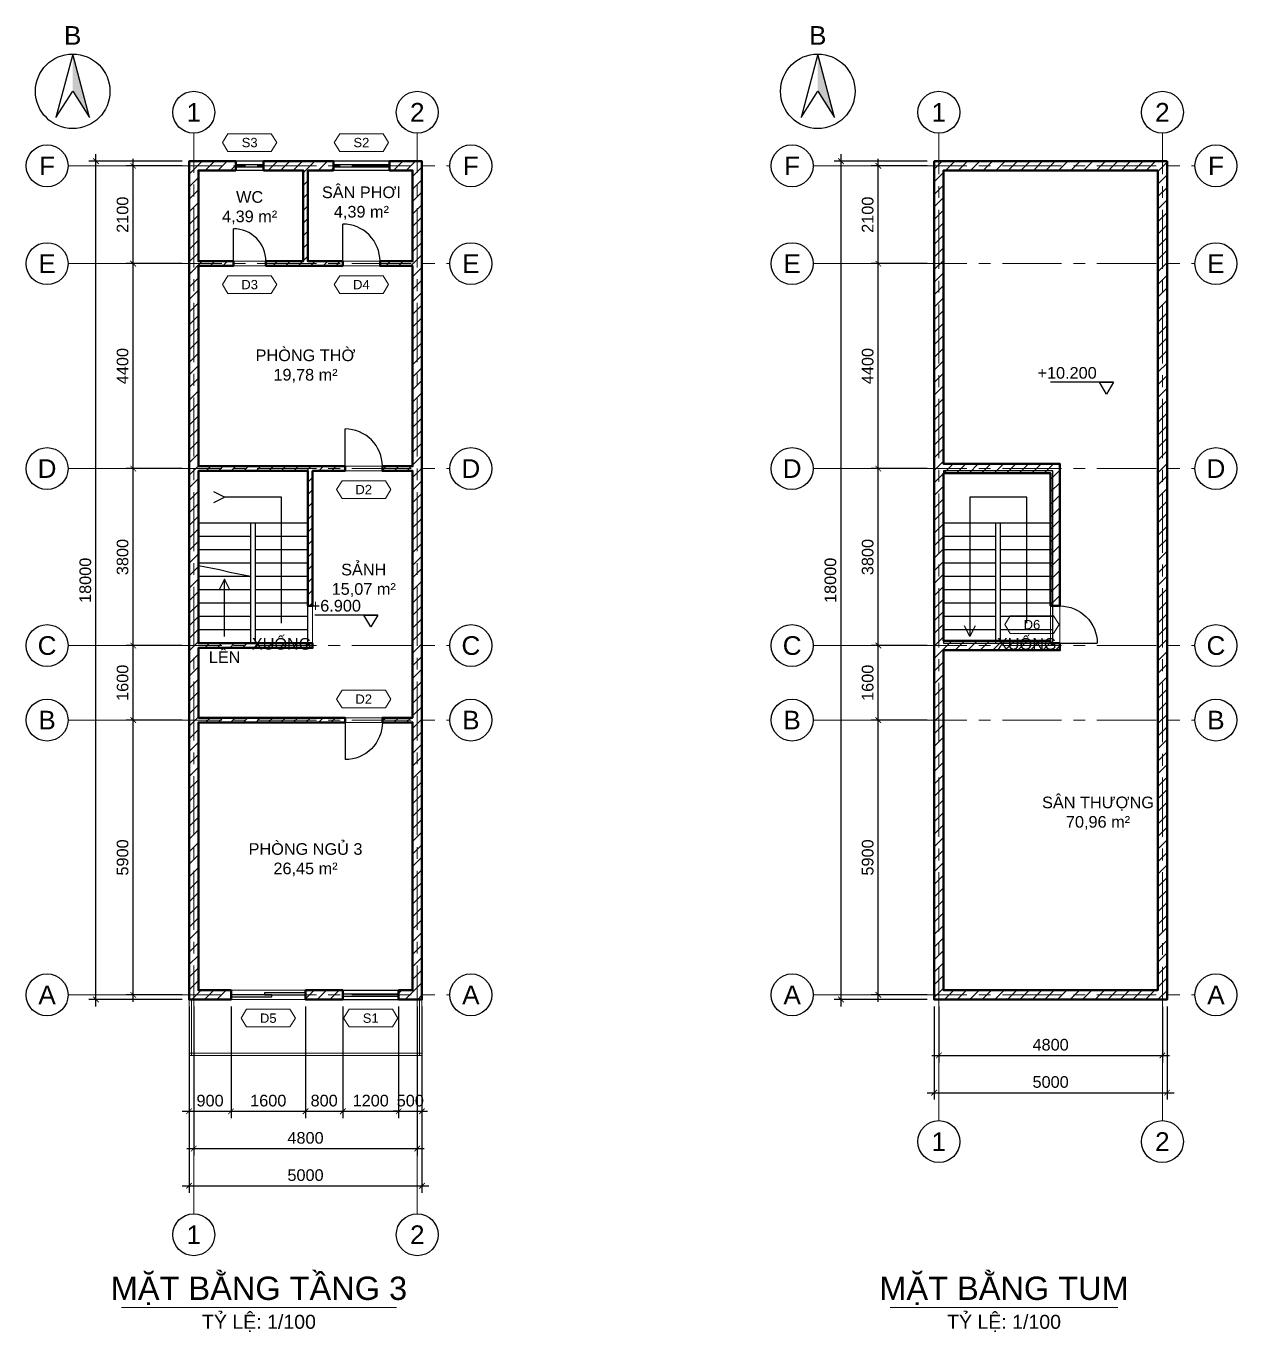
# Model space of a CAD drawing. Header units: millimetres. Extents: x -4035 to 243174, y -17931 to 20900.
# Drawn here: x 28500 to 54500, y -7136 to 20900 of the extents above; entities that cross this region are included whole.
import ezdxf
from ezdxf.enums import TextEntityAlignment as Align

# ---------------------------------------------------------------- set-up
doc = ezdxf.new("R2010")
doc.units = ezdxf.units.MM
doc.header["$LTSCALE"] = 40
doc.linetypes.add('CENTER', pattern=[50.8, 31.75, -6.35, 6.35, -6.35])
doc.linetypes.add('HIDDEN', pattern=[9.525, 6.35, -3.175])
for name, color, linetype, lineweight in [('A-ANNO-DIMS', 1, 'Continuous', 18), ('A-ANNO-ROOM', 7, 'Continuous', 25), ('A-ANNO-SYMB', 7, 'Continuous', 25), ('A-ANNO-TEXT', 7, 'Continuous', 18), ('A-DOOR', 3, 'Continuous', 25), ('A-FLOR-LEVL', 8, 'Continuous', 18), ('A-FLOR-STRS', 6, 'Continuous', 25), ('A-GLAZ', 4, 'Continuous', 25), ('A-OPEN', 8, 'HIDDEN', 18), ('A-WALL', 7, 'Continuous', 50), ('A-WALL-PATT', 8, 'Continuous', 9), ('S-GRID', 1, 'CENTER', 18), ('S-GRID-IDEN', 7, 'Continuous', 25)]:
    doc.layers.add(name, color=color, linetype=linetype, lineweight=lineweight)
doc.layers.add('A-AREA', color=30, linetype='Continuous', lineweight=9, plot=False)
doc.styles.add('MCP-ARIAL', font='arial.ttf')
doc.dimstyles.new('MCP-1-100', dxfattribs={"dimscale": 100, "dimtxt": 2.5, "dimasz": 1.2, "dimexe": 1.5, "dimexo": 1.5, "dimgap": 1, "dimtad": 1, "dimdec": 0, "dimdsep": 46, "dimtxsty": 'MCP-ARIAL', "dimblk": 'ARCHTICK', "dimblk1": 'ARCHTICK', "dimblk2": 'ARCHTICK', "dimcen": 0.09, "dimdle": 1.5, "dimclrd": 256, "dimclre": 256, "dimclrt": 256, "dimadec": 0, "dimazin": 0, "dimtfac": 1, "dimtdec": 4, "dimtix": 1, "dimtmove": 2, "dimatfit": 3, "dimfxl": 1, "dimtolj": 1, "dimtzin": 0, "dimarcsym": 0})

# ---------------------------------------------------------------- blocks, each defined once
blk = doc.blocks.new('MCP_CUA_LUA_1600_200')
for points in [[(0, 60), (880, 60), (880, 100), (0, 100)], [(720, 100), (1600, 100), (1600, 140), (720, 140)]]:
    blk.add_lwpolyline(points, close=True)
at = {"style": 'MCP-ARIAL', "flags": 1}
for tag, p in [('MA', (800, -100)), ('LOAI', (800, -220)), ('RONG', (800, -340))]:
    blk.add_attdef(tag, p, '', height=80, dxfattribs=at)
blk = doc.blocks.new('MCP_THE_LG_3')
blk.add_lwpolyline([(-5.85, 0), (-4.65, 1.9), (4.65, 1.9), (5.85, 0), (4.65, -1.9), (-4.65, -1.9)], close=True)
at = {"style": 'MCP-ARIAL'}
blk.add_attdef('MA', text='', height=2, dxfattribs=at).set_placement((0, 0), align=Align.MIDDLE_CENTER)
blk = doc.blocks.new('MCP_CUA_SO_1200_200')
for p, q in [((0, 200), (1200, 200)), ((0, 125), (1200, 125)), ((0, 75), (1200, 75)), ((0, 0), (1200, 0))]:
    blk.add_line(p, q)
at = {"style": 'MCP-ARIAL', "flags": 1}
for tag, p in [('MA', (600, -100)), ('LOAI', (600, -220)), ('RONG', (600, -340))]:
    blk.add_attdef(tag, p, '', height=80, dxfattribs=at)
blk = doc.blocks.new('MCP_CUA_DI_800')
blk.add_line((0, 0), (0, 800))
blk.add_arc((0, 0), 800, 359.9964, 90.0036)
at = {"style": 'MCP-ARIAL', "flags": 1}
for tag, p in [('MA', (400, -100)), ('LOAI', (400, -220)), ('RONG', (400, -340))]:
    blk.add_attdef(tag, p, '', height=80, dxfattribs=at)
blk = doc.blocks.new('MCP_CUA_DI_700')
blk.add_line((0, 0), (0, 700))
blk.add_arc((0, 0), 700, 359.9929, 90.0071)
at = {"style": 'MCP-ARIAL', "flags": 1}
for tag, p in [('MA', (350, -100)), ('LOAI', (350, -220)), ('RONG', (350, -340))]:
    blk.add_attdef(tag, p, '', height=80, dxfattribs=at)
blk = doc.blocks.new('MCP_CUA_SO_600_200')
for p, q in [((0, 200), (600, 200)), ((0, 125), (600, 125)), ((0, 75), (600, 75)), ((0, 0), (600, 0))]:
    blk.add_line(p, q)
at = {"style": 'MCP-ARIAL', "flags": 1}
for tag, p in [('MA', (300, -100)), ('LOAI', (300, -220)), ('RONG', (300, -340))]:
    blk.add_attdef(tag, p, '', height=80, dxfattribs=at)
blk = doc.blocks.new('_ArchTick')
at = {"color": 0, "linetype": 'ByBlock', "const_width": 0.15}
blk.add_lwpolyline([(-0.5, -0.5), (0.5, 0.5)], dxfattribs=at)
blk = doc.blocks.new('*D41')
at = {"layer": 'A-ANNO-DIMS', "lineweight": -2, "transparency": 16777216}
for p, q in [((32000, -150), (32000, -2550)), ((32900, -150), (32900, -2550)), ((31850, -2400), (33050, -2400))]:
    blk.add_line(p, q, dxfattribs=at)
at = {"layer": 'Defpoints', "color": 0, "transparency": 16777216}
for p in [(32000, 0), (32900, 0), (32900, -2400)]:
    blk.add_point(p, dxfattribs=at)
at = {"layer": 'A-ANNO-DIMS', "lineweight": -2, "transparency": 16777216, "xscale": 120, "yscale": 120, "zscale": 120, "rotation": 180}
blk.add_blockref('_ArchTick', (32000, -2400), dxfattribs=at)
at = {"layer": 'A-ANNO-DIMS', "lineweight": -2, "transparency": 16777216, "xscale": 120, "yscale": 120, "zscale": 120}
blk.add_blockref('_ArchTick', (32900, -2400), dxfattribs=at)
at = {"layer": 'A-ANNO-DIMS', "transparency": 16777216, "insert": (32450, -2172), "char_height": 250, "attachment_point": 5, "style": 'MCP-ARIAL'}
blk.add_mtext('\\A1;900', dxfattribs=at)
blk = doc.blocks.new('*D42')
at = {"layer": 'A-ANNO-DIMS', "lineweight": -2, "transparency": 16777216}
for p, q in [((32900, -150), (32900, -2550)), ((34500, -150), (34500, -2550)), ((32750, -2400), (34650, -2400))]:
    blk.add_line(p, q, dxfattribs=at)
at = {"layer": 'Defpoints', "color": 0, "transparency": 16777216}
for p in [(32900, 0), (34500, 0), (34500, -2400)]:
    blk.add_point(p, dxfattribs=at)
at = {"layer": 'A-ANNO-DIMS', "lineweight": -2, "transparency": 16777216, "xscale": 120, "yscale": 120, "zscale": 120, "rotation": 180}
blk.add_blockref('_ArchTick', (32900, -2400), dxfattribs=at)
at = {"layer": 'A-ANNO-DIMS', "lineweight": -2, "transparency": 16777216, "xscale": 120, "yscale": 120, "zscale": 120}
blk.add_blockref('_ArchTick', (34500, -2400), dxfattribs=at)
at = {"layer": 'A-ANNO-DIMS', "transparency": 16777216, "insert": (33700, -2172), "char_height": 250, "attachment_point": 5, "style": 'MCP-ARIAL'}
blk.add_mtext('\\A1;1600', dxfattribs=at)
blk = doc.blocks.new('*D43')
at = {"layer": 'A-ANNO-DIMS', "lineweight": -2, "transparency": 16777216}
for p, q in [((34500, -150), (34500, -2550)), ((35300, -150), (35300, -2550)), ((34350, -2400), (35450, -2400))]:
    blk.add_line(p, q, dxfattribs=at)
at = {"layer": 'Defpoints', "color": 0, "transparency": 16777216}
for p in [(34500, 0), (35300, 0), (35300, -2400)]:
    blk.add_point(p, dxfattribs=at)
at = {"layer": 'A-ANNO-DIMS', "lineweight": -2, "transparency": 16777216, "xscale": 120, "yscale": 120, "zscale": 120, "rotation": 180}
blk.add_blockref('_ArchTick', (34500, -2400), dxfattribs=at)
at = {"layer": 'A-ANNO-DIMS', "lineweight": -2, "transparency": 16777216, "xscale": 120, "yscale": 120, "zscale": 120}
blk.add_blockref('_ArchTick', (35300, -2400), dxfattribs=at)
at = {"layer": 'A-ANNO-DIMS', "transparency": 16777216, "insert": (34900, -2172), "char_height": 250, "attachment_point": 5, "style": 'MCP-ARIAL'}
blk.add_mtext('\\A1;800', dxfattribs=at)
blk = doc.blocks.new('*D44')
at = {"layer": 'A-ANNO-DIMS', "lineweight": -2, "transparency": 16777216}
for p, q in [((35300, -150), (35300, -2550)), ((36500, -150), (36500, -2550)), ((35150, -2400), (36650, -2400))]:
    blk.add_line(p, q, dxfattribs=at)
at = {"layer": 'Defpoints', "color": 0, "transparency": 16777216}
for p in [(35300, 0), (36500, 0), (36500, -2400)]:
    blk.add_point(p, dxfattribs=at)
at = {"layer": 'A-ANNO-DIMS', "lineweight": -2, "transparency": 16777216, "xscale": 120, "yscale": 120, "zscale": 120, "rotation": 180}
blk.add_blockref('_ArchTick', (35300, -2400), dxfattribs=at)
at = {"layer": 'A-ANNO-DIMS', "lineweight": -2, "transparency": 16777216, "xscale": 120, "yscale": 120, "zscale": 120}
blk.add_blockref('_ArchTick', (36500, -2400), dxfattribs=at)
at = {"layer": 'A-ANNO-DIMS', "transparency": 16777216, "insert": (35900, -2172), "char_height": 250, "attachment_point": 5, "style": 'MCP-ARIAL'}
blk.add_mtext('\\A1;1200', dxfattribs=at)
blk = doc.blocks.new('*D45')
at = {"layer": 'A-ANNO-DIMS', "lineweight": -2, "transparency": 16777216}
for p, q in [((36500, -150), (36500, -2550)), ((37000, -150), (37000, -2550)), ((36500, -2400), (36380, -2400)), ((36500, -2400), (37000, -2400)), ((37000, -2400), (37120, -2400))]:
    blk.add_line(p, q, dxfattribs=at)
at = {"layer": 'Defpoints', "color": 0, "transparency": 16777216}
for p in [(36500, 0), (37000, 0), (37000, -2400)]:
    blk.add_point(p, dxfattribs=at)
at = {"layer": 'A-ANNO-DIMS', "lineweight": -2, "transparency": 16777216, "xscale": 120, "yscale": 120, "zscale": 120}
blk.add_blockref('_ArchTick', (36500, -2400), dxfattribs=at)
at = {"layer": 'A-ANNO-DIMS', "lineweight": -2, "transparency": 16777216, "xscale": 120, "yscale": 120, "zscale": 120, "rotation": 180}
blk.add_blockref('_ArchTick', (37000, -2400), dxfattribs=at)
at = {"layer": 'A-ANNO-DIMS', "transparency": 16777216, "insert": (36750, -2172), "char_height": 250, "attachment_point": 5, "style": 'MCP-ARIAL'}
blk.add_mtext('\\A1;500', dxfattribs=at)
blk = doc.blocks.new('*D46')
at = {"layer": 'A-ANNO-DIMS', "lineweight": -2, "transparency": 16777216}
for p, q in [((32100, -150), (32100, -3350)), ((36900, -150), (36900, -3350)), ((31950, -3200), (37050, -3200))]:
    blk.add_line(p, q, dxfattribs=at)
at = {"layer": 'Defpoints', "color": 0, "transparency": 16777216}
for p in [(32100, 0), (36900, 0), (36900, -3200)]:
    blk.add_point(p, dxfattribs=at)
at = {"layer": 'A-ANNO-DIMS', "lineweight": -2, "transparency": 16777216, "xscale": 120, "yscale": 120, "zscale": 120, "rotation": 180}
blk.add_blockref('_ArchTick', (32100, -3200), dxfattribs=at)
at = {"layer": 'A-ANNO-DIMS', "lineweight": -2, "transparency": 16777216, "xscale": 120, "yscale": 120, "zscale": 120}
blk.add_blockref('_ArchTick', (36900, -3200), dxfattribs=at)
at = {"layer": 'A-ANNO-DIMS', "transparency": 16777216, "insert": (34500, -2972), "char_height": 250, "attachment_point": 5, "style": 'MCP-ARIAL'}
blk.add_mtext('\\A1;4800', dxfattribs=at)
blk = doc.blocks.new('*D47')
at = {"layer": 'A-ANNO-DIMS', "lineweight": -2, "transparency": 16777216}
for p, q in [((32000, -150), (32000, -4150)), ((37000, -150), (37000, -4150)), ((31850, -4000), (37150, -4000))]:
    blk.add_line(p, q, dxfattribs=at)
at = {"layer": 'Defpoints', "color": 0, "transparency": 16777216}
for p in [(32000, 0), (37000, 0), (37000, -4000)]:
    blk.add_point(p, dxfattribs=at)
at = {"layer": 'A-ANNO-DIMS', "lineweight": -2, "transparency": 16777216, "xscale": 120, "yscale": 120, "zscale": 120, "rotation": 180}
blk.add_blockref('_ArchTick', (32000, -4000), dxfattribs=at)
at = {"layer": 'A-ANNO-DIMS', "lineweight": -2, "transparency": 16777216, "xscale": 120, "yscale": 120, "zscale": 120}
blk.add_blockref('_ArchTick', (37000, -4000), dxfattribs=at)
at = {"layer": 'A-ANNO-DIMS', "transparency": 16777216, "insert": (34500, -3772), "char_height": 250, "attachment_point": 5, "style": 'MCP-ARIAL'}
blk.add_mtext('\\A1;5000', dxfattribs=at)
blk = doc.blocks.new('*D48')
at = {"layer": 'A-ANNO-DIMS', "lineweight": -2, "transparency": 16777216}
for p, q in [((31850, 6000), (30650, 6000)), ((30800, -50), (30800, 6150)), ((31850, 100), (30650, 100))]:
    blk.add_line(p, q, dxfattribs=at)
at = {"layer": 'Defpoints', "color": 0, "transparency": 16777216}
for p in [(30800, 6000), (32000, 6000), (32000, 100)]:
    blk.add_point(p, dxfattribs=at)
at = {"layer": 'A-ANNO-DIMS', "lineweight": -2, "transparency": 16777216, "xscale": 120, "yscale": 120, "zscale": 120}
for p, rotation in [((30800, 6000), 90), ((30800, 100), 270)]:
    blk.add_blockref('_ArchTick', p, dxfattribs=dict(at, rotation=rotation))
at = {"layer": 'A-ANNO-DIMS', "transparency": 16777216, "insert": (30572, 3050), "char_height": 250, "attachment_point": 5, "rotation": 90, "style": 'MCP-ARIAL'}
blk.add_mtext('\\A1;5900', dxfattribs=at)
blk = doc.blocks.new('*D49')
at = {"layer": 'A-ANNO-DIMS', "lineweight": -2, "transparency": 16777216}
for p, q in [((31850, 7600), (30650, 7600)), ((30800, 5850), (30800, 7750)), ((31850, 6000), (30650, 6000))]:
    blk.add_line(p, q, dxfattribs=at)
at = {"layer": 'Defpoints', "color": 0, "transparency": 16777216}
for p in [(30800, 7600), (32000, 7600), (32000, 6000)]:
    blk.add_point(p, dxfattribs=at)
at = {"layer": 'A-ANNO-DIMS', "lineweight": -2, "transparency": 16777216, "xscale": 120, "yscale": 120, "zscale": 120}
for p, rotation in [((30800, 7600), 90), ((30800, 6000), 270)]:
    blk.add_blockref('_ArchTick', p, dxfattribs=dict(at, rotation=rotation))
at = {"layer": 'A-ANNO-DIMS', "transparency": 16777216, "insert": (30572, 6800), "char_height": 250, "attachment_point": 5, "rotation": 90, "style": 'MCP-ARIAL'}
blk.add_mtext('\\A1;1600', dxfattribs=at)
blk = doc.blocks.new('*D50')
at = {"layer": 'A-ANNO-DIMS', "lineweight": -2, "transparency": 16777216}
for p, q in [((30800, 7450), (30800, 11550)), ((31850, 11400), (30650, 11400)), ((31850, 7600), (30650, 7600))]:
    blk.add_line(p, q, dxfattribs=at)
at = {"layer": 'Defpoints', "color": 0, "transparency": 16777216}
for p in [(30800, 11400), (32000, 11400), (32000, 7600)]:
    blk.add_point(p, dxfattribs=at)
at = {"layer": 'A-ANNO-DIMS', "lineweight": -2, "transparency": 16777216, "xscale": 120, "yscale": 120, "zscale": 120}
for p, rotation in [((30800, 11400), 90), ((30800, 7600), 270)]:
    blk.add_blockref('_ArchTick', p, dxfattribs=dict(at, rotation=rotation))
at = {"layer": 'A-ANNO-DIMS', "transparency": 16777216, "insert": (30572, 9500), "char_height": 250, "attachment_point": 5, "rotation": 90, "style": 'MCP-ARIAL'}
blk.add_mtext('\\A1;3800', dxfattribs=at)
blk = doc.blocks.new('*D51')
at = {"layer": 'A-ANNO-DIMS', "lineweight": -2, "transparency": 16777216}
for p, q in [((31850, 15800), (30650, 15800)), ((30800, 11250), (30800, 15950)), ((31850, 11400), (30650, 11400))]:
    blk.add_line(p, q, dxfattribs=at)
at = {"layer": 'Defpoints', "color": 0, "transparency": 16777216}
for p in [(30800, 15800), (32000, 15800), (32000, 11400)]:
    blk.add_point(p, dxfattribs=at)
at = {"layer": 'A-ANNO-DIMS', "lineweight": -2, "transparency": 16777216, "xscale": 120, "yscale": 120, "zscale": 120}
for p, rotation in [((30800, 15800), 90), ((30800, 11400), 270)]:
    blk.add_blockref('_ArchTick', p, dxfattribs=dict(at, rotation=rotation))
at = {"layer": 'A-ANNO-DIMS', "transparency": 16777216, "insert": (30572, 13600), "char_height": 250, "attachment_point": 5, "rotation": 90, "style": 'MCP-ARIAL'}
blk.add_mtext('\\A1;4400', dxfattribs=at)
blk = doc.blocks.new('*D52')
at = {"layer": 'A-ANNO-DIMS', "lineweight": -2, "transparency": 16777216}
for p, q in [((30800, 15650), (30800, 18050)), ((31850, 17900), (30650, 17900)), ((31850, 15800), (30650, 15800))]:
    blk.add_line(p, q, dxfattribs=at)
at = {"layer": 'Defpoints', "color": 0, "transparency": 16777216}
for p in [(30800, 17900), (32000, 17900), (32000, 15800)]:
    blk.add_point(p, dxfattribs=at)
at = {"layer": 'A-ANNO-DIMS', "lineweight": -2, "transparency": 16777216, "xscale": 120, "yscale": 120, "zscale": 120}
for p, rotation in [((30800, 17900), 90), ((30800, 15800), 270)]:
    blk.add_blockref('_ArchTick', p, dxfattribs=dict(at, rotation=rotation))
at = {"layer": 'A-ANNO-DIMS', "transparency": 16777216, "insert": (30572, 16850), "char_height": 250, "attachment_point": 5, "rotation": 90, "style": 'MCP-ARIAL'}
blk.add_mtext('\\A1;2100', dxfattribs=at)
blk = doc.blocks.new('*D53')
at = {"layer": 'A-ANNO-DIMS', "lineweight": -2, "transparency": 16777216}
for p, q in [((31850, 18000), (29850, 18000)), ((30000, -150), (30000, 18150)), ((31850, 0), (29850, 0))]:
    blk.add_line(p, q, dxfattribs=at)
at = {"layer": 'Defpoints', "color": 0, "transparency": 16777216}
for p in [(30000, 18000), (32000, 18000), (32000, 0)]:
    blk.add_point(p, dxfattribs=at)
at = {"layer": 'A-ANNO-DIMS', "lineweight": -2, "transparency": 16777216, "xscale": 120, "yscale": 120, "zscale": 120}
for p, rotation in [((30000, 18000), 90), ((30000, 0), 270)]:
    blk.add_blockref('_ArchTick', p, dxfattribs=dict(at, rotation=rotation))
at = {"layer": 'A-ANNO-DIMS', "transparency": 16777216, "insert": (29772, 9000), "char_height": 250, "attachment_point": 5, "rotation": 90, "style": 'MCP-ARIAL'}
blk.add_mtext('\\A1;18000', dxfattribs=at)
blk = doc.blocks.new('MCP_TRUC')
blk.add_circle((0, 0), 4.5)
at = {"style": 'MCP-ARIAL'}
blk.add_attdef('SO', text='', height=4, dxfattribs=at).set_placement((0, 0), align=Align.MIDDLE_CENTER)
blk = doc.blocks.new('MCP_COTE_TRAI')
blk.add_line((1.5, 2.55), (-12, 2.55))
blk.add_lwpolyline([(0, 0), (-1.5, 2.55), (1.5, 2.55)], close=True)
at = {"style": 'MCP-ARIAL'}
blk.add_attdef('COTE', text='', height=2.5, dxfattribs=at).set_placement((-2.1, 3.3), align=Align.RIGHT)
blk = doc.blocks.new('MCP_HUONG_BAC')
blk.add_hatch(color=256).paths.add_polyline_path([(0, 8), (0, 0), (3.6, -5.6)], flags=16)
blk.add_lwpolyline([(0, 8), (-3.6, -5.6), (0, 0), (3.6, -5.6)], close=True)
blk.add_circle((0, 0), 8)
at = {"style": 'MCP-ARIAL'}
blk.add_attdef('KY_HIEU', text='', height=4, dxfattribs=at).set_placement((0, 12), align=Align.MIDDLE_CENTER)
blk = doc.blocks.new('*D54')
at = {"layer": 'A-ANNO-DIMS', "lineweight": -2, "transparency": 16777216}
for p, q in [((48100, -150), (48100, -1350)), ((52900, -150), (52900, -1350)), ((47950, -1200), (53050, -1200))]:
    blk.add_line(p, q, dxfattribs=at)
at = {"layer": 'Defpoints', "color": 0, "transparency": 16777216}
for p in [(48100, 0), (52900, 0), (52900, -1200)]:
    blk.add_point(p, dxfattribs=at)
at = {"layer": 'A-ANNO-DIMS', "lineweight": -2, "transparency": 16777216, "xscale": 120, "yscale": 120, "zscale": 120, "rotation": 180}
blk.add_blockref('_ArchTick', (48100, -1200), dxfattribs=at)
at = {"layer": 'A-ANNO-DIMS', "lineweight": -2, "transparency": 16777216, "xscale": 120, "yscale": 120, "zscale": 120}
blk.add_blockref('_ArchTick', (52900, -1200), dxfattribs=at)
at = {"layer": 'A-ANNO-DIMS', "transparency": 16777216, "insert": (50500, -972), "char_height": 250, "attachment_point": 5, "style": 'MCP-ARIAL'}
blk.add_mtext('\\A1;4800', dxfattribs=at)
blk = doc.blocks.new('*D55')
at = {"layer": 'A-ANNO-DIMS', "lineweight": -2, "transparency": 16777216}
for p, q in [((48000, -150), (48000, -2150)), ((53000, -150), (53000, -2150)), ((47850, -2000), (53150, -2000))]:
    blk.add_line(p, q, dxfattribs=at)
at = {"layer": 'Defpoints', "color": 0, "transparency": 16777216}
for p in [(48000, 0), (53000, 0), (53000, -2000)]:
    blk.add_point(p, dxfattribs=at)
at = {"layer": 'A-ANNO-DIMS', "lineweight": -2, "transparency": 16777216, "xscale": 120, "yscale": 120, "zscale": 120, "rotation": 180}
blk.add_blockref('_ArchTick', (48000, -2000), dxfattribs=at)
at = {"layer": 'A-ANNO-DIMS', "lineweight": -2, "transparency": 16777216, "xscale": 120, "yscale": 120, "zscale": 120}
blk.add_blockref('_ArchTick', (53000, -2000), dxfattribs=at)
at = {"layer": 'A-ANNO-DIMS', "transparency": 16777216, "insert": (50500, -1772), "char_height": 250, "attachment_point": 5, "style": 'MCP-ARIAL'}
blk.add_mtext('\\A1;5000', dxfattribs=at)
blk = doc.blocks.new('*D56')
at = {"layer": 'A-ANNO-DIMS', "lineweight": -2, "transparency": 16777216}
for p, q in [((47850, 6000), (46650, 6000)), ((46800, -50), (46800, 6150)), ((47850, 100), (46650, 100))]:
    blk.add_line(p, q, dxfattribs=at)
at = {"layer": 'Defpoints', "color": 0, "transparency": 16777216}
for p in [(46800, 6000), (48000, 6000), (48000, 100)]:
    blk.add_point(p, dxfattribs=at)
at = {"layer": 'A-ANNO-DIMS', "lineweight": -2, "transparency": 16777216, "xscale": 120, "yscale": 120, "zscale": 120}
for p, rotation in [((46800, 6000), 90), ((46800, 100), 270)]:
    blk.add_blockref('_ArchTick', p, dxfattribs=dict(at, rotation=rotation))
at = {"layer": 'A-ANNO-DIMS', "transparency": 16777216, "insert": (46572, 3050), "char_height": 250, "attachment_point": 5, "rotation": 90, "style": 'MCP-ARIAL'}
blk.add_mtext('\\A1;5900', dxfattribs=at)
blk = doc.blocks.new('*D57')
at = {"layer": 'A-ANNO-DIMS', "lineweight": -2, "transparency": 16777216}
for p, q in [((47850, 7600), (46650, 7600)), ((46800, 5850), (46800, 7750)), ((47850, 6000), (46650, 6000))]:
    blk.add_line(p, q, dxfattribs=at)
at = {"layer": 'Defpoints', "color": 0, "transparency": 16777216}
for p in [(46800, 7600), (48000, 7600), (48000, 6000)]:
    blk.add_point(p, dxfattribs=at)
at = {"layer": 'A-ANNO-DIMS', "lineweight": -2, "transparency": 16777216, "xscale": 120, "yscale": 120, "zscale": 120}
for p, rotation in [((46800, 7600), 90), ((46800, 6000), 270)]:
    blk.add_blockref('_ArchTick', p, dxfattribs=dict(at, rotation=rotation))
at = {"layer": 'A-ANNO-DIMS', "transparency": 16777216, "insert": (46572, 6800), "char_height": 250, "attachment_point": 5, "rotation": 90, "style": 'MCP-ARIAL'}
blk.add_mtext('\\A1;1600', dxfattribs=at)
blk = doc.blocks.new('*D58')
at = {"layer": 'A-ANNO-DIMS', "lineweight": -2, "transparency": 16777216}
for p, q in [((46800, 7450), (46800, 11550)), ((47850, 11400), (46650, 11400)), ((47850, 7600), (46650, 7600))]:
    blk.add_line(p, q, dxfattribs=at)
at = {"layer": 'Defpoints', "color": 0, "transparency": 16777216}
for p in [(46800, 11400), (48000, 11400), (48000, 7600)]:
    blk.add_point(p, dxfattribs=at)
at = {"layer": 'A-ANNO-DIMS', "lineweight": -2, "transparency": 16777216, "xscale": 120, "yscale": 120, "zscale": 120}
for p, rotation in [((46800, 11400), 90), ((46800, 7600), 270)]:
    blk.add_blockref('_ArchTick', p, dxfattribs=dict(at, rotation=rotation))
at = {"layer": 'A-ANNO-DIMS', "transparency": 16777216, "insert": (46572, 9500), "char_height": 250, "attachment_point": 5, "rotation": 90, "style": 'MCP-ARIAL'}
blk.add_mtext('\\A1;3800', dxfattribs=at)
blk = doc.blocks.new('*D59')
at = {"layer": 'A-ANNO-DIMS', "lineweight": -2, "transparency": 16777216}
for p, q in [((47850, 15800), (46650, 15800)), ((46800, 11250), (46800, 15950)), ((47850, 11400), (46650, 11400))]:
    blk.add_line(p, q, dxfattribs=at)
at = {"layer": 'Defpoints', "color": 0, "transparency": 16777216}
for p in [(46800, 15800), (48000, 15800), (48000, 11400)]:
    blk.add_point(p, dxfattribs=at)
at = {"layer": 'A-ANNO-DIMS', "lineweight": -2, "transparency": 16777216, "xscale": 120, "yscale": 120, "zscale": 120}
for p, rotation in [((46800, 15800), 90), ((46800, 11400), 270)]:
    blk.add_blockref('_ArchTick', p, dxfattribs=dict(at, rotation=rotation))
at = {"layer": 'A-ANNO-DIMS', "transparency": 16777216, "insert": (46572, 13600), "char_height": 250, "attachment_point": 5, "rotation": 90, "style": 'MCP-ARIAL'}
blk.add_mtext('\\A1;4400', dxfattribs=at)
blk = doc.blocks.new('*D60')
at = {"layer": 'A-ANNO-DIMS', "lineweight": -2, "transparency": 16777216}
for p, q in [((46800, 15650), (46800, 18050)), ((47850, 17900), (46650, 17900)), ((47850, 15800), (46650, 15800))]:
    blk.add_line(p, q, dxfattribs=at)
at = {"layer": 'Defpoints', "color": 0, "transparency": 16777216}
for p in [(46800, 17900), (48000, 17900), (48000, 15800)]:
    blk.add_point(p, dxfattribs=at)
at = {"layer": 'A-ANNO-DIMS', "lineweight": -2, "transparency": 16777216, "xscale": 120, "yscale": 120, "zscale": 120}
for p, rotation in [((46800, 17900), 90), ((46800, 15800), 270)]:
    blk.add_blockref('_ArchTick', p, dxfattribs=dict(at, rotation=rotation))
at = {"layer": 'A-ANNO-DIMS', "transparency": 16777216, "insert": (46572, 16850), "char_height": 250, "attachment_point": 5, "rotation": 90, "style": 'MCP-ARIAL'}
blk.add_mtext('\\A1;2100', dxfattribs=at)
blk = doc.blocks.new('*D61')
at = {"layer": 'A-ANNO-DIMS', "lineweight": -2, "transparency": 16777216}
for p, q in [((47850, 18000), (45850, 18000)), ((46000, -150), (46000, 18150)), ((47850, 0), (45850, 0))]:
    blk.add_line(p, q, dxfattribs=at)
at = {"layer": 'Defpoints', "color": 0, "transparency": 16777216}
for p in [(46000, 18000), (48000, 18000), (48000, 0)]:
    blk.add_point(p, dxfattribs=at)
at = {"layer": 'A-ANNO-DIMS', "lineweight": -2, "transparency": 16777216, "xscale": 120, "yscale": 120, "zscale": 120}
for p, rotation in [((46000, 18000), 90), ((46000, 0), 270)]:
    blk.add_blockref('_ArchTick', p, dxfattribs=dict(at, rotation=rotation))
at = {"layer": 'A-ANNO-DIMS', "transparency": 16777216, "insert": (45772, 9000), "char_height": 250, "attachment_point": 5, "rotation": 90, "style": 'MCP-ARIAL'}
blk.add_mtext('\\A1;18000', dxfattribs=at)

msp = doc.modelspace()

# ---------------------------------------------------------------- hatches: boundary and pattern name
at = {"layer": 'A-WALL-PATT'}
h = msp.add_hatch(dxfattribs=at)
h.set_pattern_fill('ANSI31', color=256, scale=60, style=0)
h.paths.add_polyline_path([(35300, 0), (35300, 200), (34500, 200), (34500, 0)], flags=16)
h.paths.add_polyline_path([(33000, 17800), (33000, 18000), (32000, 18000), (32000, 0), (32900, 0), (32900, 200), (32200, 200), (32200, 5950), (35350, 5950), (35350, 6050), (32200, 6050), (32200, 7550), (34650, 7550), (34650, 7650), (32200, 7650), (32200, 11350), (34550, 11350), (34550, 8450), (34650, 8450), (34650, 11350), (35350, 11350), (35350, 11450), (32200, 11450), (32200, 15750), (32950, 15750), (32950, 15850), (32200, 15850), (32200, 17800)], flags=16)
h.paths.add_polyline_path([(35100, 17800), (35100, 18000), (33600, 18000), (33600, 17800), (34450, 17800), (34450, 15850), (33650, 15850), (33650, 15750), (35300, 15750), (35300, 15850), (34550, 15850), (34550, 17800)], flags=16)
h.paths.add_polyline_path([(36300, 18000), (36300, 17800), (36800, 17800), (36800, 15850), (36100, 15850), (36100, 15750), (36800, 15750), (36800, 11450), (36150, 11450), (36150, 11350), (36800, 11350), (36800, 6050), (36150, 6050), (36150, 5950), (36800, 5950), (36800, 200), (36500, 200), (36500, 0), (37000, 0), (37000, 18000)], flags=16)
h = msp.add_hatch(dxfattribs=at)
h.set_pattern_fill('ANSI31', color=256, scale=60, style=0)
h.paths.add_polyline_path([(53000, 18000), (48000, 18000), (48000, 0), (53000, 0)], flags=16)
h.paths.add_polyline_path([(50500, 8450), (50700, 8450), (50700, 11500), (48200, 11500), (48200, 17800), (52800, 17800), (52800, 200), (48200, 200), (48200, 7500), (50700, 7500), (50700, 7650), (50499, 7650), (50499, 7700), (48200, 7700), (48200, 11300), (50500, 11300)], flags=16)

# ---------------------------------------------------------------- linework, layer by layer
at = {"layer": 'A-ANNO-TEXT'}
for p, q in [((30547.5, -6610), (36452.5, -6610)), ((47055, -6610), (51945, -6610))]:
    msp.add_line(p, q, dxfattribs=at)
at = {"layer": 'A-AREA'}
for points in [[(32200, 17800), (34450, 17800), (34450, 15850), (32200, 15850)], [(36800, 17800), (36800, 15850), (34550, 15850), (34550, 17800)], [(48200, 17800), (52800, 17800), (52800, 200), (48200, 200), (48200, 7500), (50700, 7500), (50700, 11500), (48200, 11500)], [(36800, 11450), (32200, 11450), (32200, 15750), (36800, 15750)], [(34650, 11350), (36800, 11350), (36800, 6050), (32200, 6050), (32200, 7550), (34650, 7550)], [(34550, 11350), (34550, 7650), (32200, 7650), (32200, 11350)], [(48200, 11300), (50500, 11300), (50500, 7700), (48200, 7700)], [(36800, 200), (32200, 200), (32200, 5950), (36800, 5950)]]:
    msp.add_lwpolyline(points, close=True, dxfattribs=at)
at = {"layer": 'A-FLOR-LEVL'}
for p, q in [((32050, 0), (32050, -1200)), ((36950, -1200), (36950, 0)), ((32000, -1150), (37000, -1150))]:
    msp.add_line(p, q, dxfattribs=at)
msp.add_lwpolyline([(32000, -1200), (37000, -1200), (37000, 0), (32000, 0)], close=True, dxfattribs=at)
at = {"layer": 'A-FLOR-STRS'}
for p, q in [((34550, 10225), (32200, 10225)), ((33325, 7650), (33325, 10225)), ((33425, 7650), (33425, 10225)), ((50550, 10225), (48200, 10225)), ((49325, 7650), (49325, 10225)), ((49425, 7650), (49425, 10225)), ((33325, 9938.888889), (32200, 9938.888889)), ((34550, 9938.888889), (33425, 9938.888889)), ((49325, 9938.888889), (48200, 9938.888889)), ((50550, 9938.888889), (49425, 9938.888889)), ((33325, 9652.777778), (32200, 9652.777778)), ((34550, 9652.777778), (33425, 9652.777778)), ((49325, 9652.777778), (48200, 9652.777778)), ((50550, 9652.777778), (49425, 9652.777778)), ((33325, 9366.666667), (32200, 9366.666667)), ((34550, 9366.666667), (33425, 9366.666667)), ((49325, 9366.666667), (48200, 9366.666667)), ((50550, 9366.666667), (49425, 9366.666667)), ((33325, 9080.555556), (32200, 9080.555556)), ((34550, 9080.555556), (33425, 9080.555556)), ((49325, 9080.555556), (48200, 9080.555556)), ((50550, 9080.555556), (49425, 9080.555556)), ((33325, 8794.444444), (32200, 8794.444444)), ((34550, 8794.444444), (33425, 8794.444444)), ((49325, 8794.444444), (48200, 8794.444444)), ((50550, 8794.444444), (49425, 8794.444444)), ((33325, 8508.333333), (32200, 8508.333333)), ((34550, 8508.333333), (33425, 8508.333333)), ((49325, 8508.333333), (48200, 8508.333333)), ((50550, 8508.333333), (49425, 8508.333333)), ((33325, 8222.222222), (32200, 8222.222222)), ((34550, 8222.222222), (33425, 8222.222222)), ((49325, 8222.222222), (48200, 8222.222222)), ((50550, 8222.222222), (49425, 8222.222222)), ((33325, 7936.111111), (32200, 7936.111111)), ((34550, 7936.111111), (33425, 7936.111111)), ((49325, 7936.111111), (48200, 7936.111111)), ((50550, 7936.111111), (49425, 7936.111111)), ((34550, 7650), (33425, 7650)), ((50550, 7650), (49425, 7650))]:
    msp.add_line(p, q, dxfattribs=at)
for points in [[(34550, 7650), (34550, 11350), (32200, 11350), (32200, 7650)], [(50550, 7650), (50550, 11350), (48200, 11350), (48200, 7650)]]:
    msp.add_lwpolyline(points, close=True, dxfattribs=at)
for points in [[(32533.611111, 10673.055556), (32762.5, 10787.5), (32533.611111, 10901.944444)], [(33987.5, 8079.166667), (33987.5, 10787.5), (32762.5, 10787.5)], [(49987.5, 8079.166667), (49987.5, 10787.5), (48762.5, 10787.5), (48762.5, 7793.055556)], [(33325, 9080.555556), (32875, 9166.388889), (32650, 9223.611111), (32200, 9309.444444)], [(32876.944444, 8794.444444), (32762.5, 9023.333333), (32648.055556, 8794.444444)], [(32762.5, 7793.055556), (32762.5, 9023.333333)], [(48876.944444, 8021.944444), (48762.5, 7793.055556), (48648.055556, 8021.944444)]]:
    msp.add_lwpolyline(points, dxfattribs=at)
at = {"layer": 'A-OPEN'}
for p, q in [((34550, 7650), (34550, 8450)), ((34650, 7650), (34650, 8450))]:
    msp.add_line(p, q, dxfattribs=at)
at = {"layer": 'A-WALL'}
for points in [[(33000, 17800), (33000, 18000), (32000, 18000), (32000, 0), (32900, 0), (32900, 200), (32200, 200), (32200, 5950), (35350, 5950), (35350, 6050), (32200, 6050), (32200, 7550), (34650, 7550), (34650, 7650), (32200, 7650), (32200, 11350), (34550, 11350), (34550, 8450), (34650, 8450), (34650, 11350), (35350, 11350), (35350, 11450), (32200, 11450), (32200, 15750), (32950, 15750), (32950, 15850), (32200, 15850), (32200, 17800)], [(35100, 17800), (35100, 18000), (33600, 18000), (33600, 17800), (34450, 17800), (34450, 15850), (33650, 15850), (33650, 15750), (35300, 15750), (35300, 15850), (34550, 15850), (34550, 17800)], [(36300, 18000), (36300, 17800), (36800, 17800), (36800, 15850), (36100, 15850), (36100, 15750), (36800, 15750), (36800, 11450), (36150, 11450), (36150, 11350), (36800, 11350), (36800, 6050), (36150, 6050), (36150, 5950), (36800, 5950), (36800, 200), (36500, 200), (36500, 0), (37000, 0), (37000, 18000)], [(53000, 18000), (48000, 18000), (48000, 0), (53000, 0)], [(50500, 8450), (50700, 8450), (50700, 11500), (48200, 11500), (48200, 17800), (52800, 17800), (52800, 200), (48200, 200), (48200, 7500), (50700, 7500), (50700, 7650), (50499, 7650), (50499, 7700), (48200, 7700), (48200, 11300), (50500, 11300)], [(35300, 0), (35300, 200), (34500, 200), (34500, 0)]]:
    msp.add_lwpolyline(points, close=True, dxfattribs=at)
at = {"layer": 'S-GRID'}
for p, q in [((32100, -4600), (32100, 18600)), ((36900, -4600), (36900, 18600)), ((48100, -2600), (48100, 18600)), ((52900, -2600), (52900, 18600)), ((29400, 17900), (37600, 17900)), ((45400, 17900), (53600, 17900)), ((29400, 15800), (37600, 15800)), ((45400, 15800), (53600, 15800)), ((29400, 11400), (37600, 11400)), ((45400, 11400), (53600, 11400)), ((29400, 7600), (37600, 7600)), ((45400, 7600), (53600, 7600)), ((29400, 6000), (37600, 6000)), ((45400, 6000), (53600, 6000)), ((29400, 100), (37600, 100)), ((45400, 100), (53600, 100))]:
    msp.add_line(p, q, dxfattribs=at)

# ---------------------------------------------------------------- block references
at = {"layer": 'A-ANNO-SYMB', "xscale": 100, "yscale": 100, "zscale": 100}
for name, p, values in [('MCP_HUONG_BAC', (29500, 19500), {'KY_HIEU': 'B'}), ('MCP_HUONG_BAC', (45500, 19500), {'KY_HIEU': 'B'}), ('MCP_COTE_TRAI', (51700, 13000), {'COTE': '+10.200'}), ('MCP_COTE_TRAI', (35900, 8000), {'COTE': '+6.900'})]:
    msp.add_blockref(name, p, dxfattribs=at).add_auto_attribs(values)
at = {"layer": 'A-ANNO-TEXT', "xscale": 100, "yscale": 100, "zscale": 100}
for p, values in [((33300, 18400), {'MA': 'S3'}), ((35700, 18400), {'MA': 'S2'}), ((33300, 15350), {'MA': 'D3'}), ((35700, 15350), {'MA': 'D4'}), ((35750, 10950), {'MA': 'D2'}), ((50100, 8050), {'MA': 'D6'}), ((35750, 6450), {'MA': 'D2'}), ((33700, -400), {'MA': 'D5'}), ((35900, -400), {'MA': 'S1'})]:
    msp.add_blockref('MCP_THE_LG_3', p, dxfattribs=at).add_auto_attribs(values)
at = {"layer": 'A-DOOR'}
for name, p in [('MCP_CUA_DI_700', (32950, 15850)), ('MCP_CUA_DI_800', (35300, 15850)), ('MCP_CUA_DI_800', (35350, 11450)), ('MCP_CUA_LUA_1600_200', (32900, 0))]:
    msp.add_blockref(name, p, dxfattribs=at)
at = {"layer": 'A-DOOR', "xscale": -1}
for p, rotation in [((50700, 7650), 270), ((35350, 5950), 180)]:
    msp.add_blockref('MCP_CUA_DI_800', p, dxfattribs=dict(at, rotation=rotation))
at = {"layer": 'A-GLAZ', "rotation": 180}
for name, p in [('MCP_CUA_SO_600_200', (33600, 18000)), ('MCP_CUA_SO_1200_200', (36300, 18000))]:
    msp.add_blockref(name, p, dxfattribs=at)
at = {"layer": 'A-GLAZ'}
msp.add_blockref('MCP_CUA_SO_1200_200', (35300, 0), dxfattribs=at)
at = {"layer": 'S-GRID-IDEN', "xscale": 100, "yscale": 100, "zscale": 100}
for p, values in [((32100, 19050), {'SO': '1'}), ((36900, 19050), {'SO': '2'}), ((48100, 19050), {'SO': '1'}), ((52900, 19050), {'SO': '2'}), ((28950, 17900), {'SO': 'F'}), ((38050, 17900), {'SO': 'F'}), ((44950, 17900), {'SO': 'F'}), ((54050, 17900), {'SO': 'F'}), ((28950, 15800), {'SO': 'E'}), ((38050, 15800), {'SO': 'E'}), ((44950, 15800), {'SO': 'E'}), ((54050, 15800), {'SO': 'E'}), ((28950, 11400), {'SO': 'D'}), ((38050, 11400), {'SO': 'D'}), ((44950, 11400), {'SO': 'D'}), ((54050, 11400), {'SO': 'D'}), ((28950, 7600), {'SO': 'C'}), ((38050, 7600), {'SO': 'C'}), ((44950, 7600), {'SO': 'C'}), ((54050, 7600), {'SO': 'C'}), ((28950, 6000), {'SO': 'B'}), ((38050, 6000), {'SO': 'B'}), ((44950, 6000), {'SO': 'B'}), ((54050, 6000), {'SO': 'B'}), ((28950, 100), {'SO': 'A'}), ((38050, 100), {'SO': 'A'}), ((44950, 100), {'SO': 'A'}), ((54050, 100), {'SO': 'A'}), ((48100, -3050), {'SO': '1'}), ((52900, -3050), {'SO': '2'}), ((32100, -5050), {'SO': '1'}), ((36900, -5050), {'SO': '2'})]:
    msp.add_blockref('MCP_TRUC', p, dxfattribs=at).add_auto_attribs(values)

# ---------------------------------------------------------------- texts
at = {"layer": 'A-ANNO-ROOM', "char_height": 250, "attachment_point": 5, "style": 'MCP-ARIAL'}
for s, insert in [('SÂN PHƠI\\P4,39 m²', (35700, 17100)), ('WC\\P4,39 m²', (33300, 17000)), ('PHÒNG THỜ\\P19,78 m²', (34500, 13600)), ('SẢNH\\P15,07 m²', (35750, 9000)), ('SÂN THƯỢNG\\P70,96 m²', (51517.615962, 4000)), ('PHÒNG NGỦ 3\\P26,45 m²', (34500, 3000))]:
    msp.add_mtext(s, dxfattribs=dict(at, insert=insert))
at = {"layer": 'A-ANNO-TEXT', "style": 'MCP-ARIAL'}
for s, p in [('XUỐNG', (33987.5, 7636.111111)), ('XUỐNG', (49987.5, 7636.111111)), ('LÊN', (32762.5, 7350))]:
    msp.add_text(s, height=250, dxfattribs=at).set_placement(p, align=Align.MIDDLE_CENTER)
for s, height, p in [('MẶT BẰNG TẦNG 3', 500, (33500, -6450)), ('MẶT BẰNG TUM', 500, (49500, -6450)), ('TỶ LỆ: 1/100', 300, (33500, -7070)), ('TỶ LỆ: 1/100', 300, (49500, -7070))]:
    msp.add_text(s, height=height, dxfattribs=at).set_placement(p, align=Align.CENTER)

# ---------------------------------------------------------------- dimensions: what is measured, and where the dimension line sits
at = {"layer": 'A-ANNO-DIMS'}
for base, p1, p2, picture, middle in [((30000, 18000), (32000, 0), (32000, 18000), '*D53', (29772.356753, 9000)), ((30800, 17900), (32000, 15800), (32000, 17900), '*D52', (30572.356753, 16850)), ((46000, 18000), (48000, 0), (48000, 18000), '*D61', (45772.356753, 9000)), ((46800, 17900), (48000, 15800), (48000, 17900), '*D60', (46572.356753, 16850)), ((30800, 15800), (32000, 11400), (32000, 15800), '*D51', (30572.356753, 13600)), ((46800, 15800), (48000, 11400), (48000, 15800), '*D59', (46572.356753, 13600)), ((30800, 11400), (32000, 7600), (32000, 11400), '*D50', (30572.271487, 9500)), ((46800, 11400), (48000, 7600), (48000, 11400), '*D58', (46572.271487, 9500)), ((30800, 7600), (32000, 6000), (32000, 7600), '*D49', (30572.356753, 6800)), ((46800, 7600), (48000, 6000), (48000, 7600), '*D57', (46572.356753, 6800)), ((30800, 6000), (32000, 100), (32000, 6000), '*D48', (30572.356753, 3050)), ((46800, 6000), (48000, 100), (48000, 6000), '*D56', (46572.356753, 3050))]:
    dim = msp.add_linear_dim(base=base, p1=p1, p2=p2, angle=90, dimstyle='MCP-1-100', dxfattribs=at)
    dim.commit()
    dim.dimension.update_dxf_attribs({"geometry": picture, "text_midpoint": middle})
for base, p1, p2, picture, middle in [((32900, -2400), (32000, 0), (32900, 0), '*D41', (32450, -2172.356753)), ((37000, -4000), (32000, 0), (37000, 0), '*D47', (34500, -3772.356753)), ((36900, -3200), (32100, 0), (36900, 0), '*D46', (34500, -2972.356753)), ((34500, -2400), (32900, 0), (34500, 0), '*D42', (33700, -2172.356753)), ((35300, -2400), (34500, 0), (35300, 0), '*D43', (34900, -2172.356753)), ((36500, -2400), (35300, 0), (36500, 0), '*D44', (35900, -2172.356753)), ((37000, -2400), (36500, 0), (37000, 0), '*D45', (36750, -2172.356753)), ((53000, -2000), (48000, 0), (53000, 0), '*D55', (50500, -1772.356753)), ((52900, -1200), (48100, 0), (52900, 0), '*D54', (50500, -972.356753))]:
    dim = msp.add_linear_dim(base=base, p1=p1, p2=p2, dimstyle='MCP-1-100', dxfattribs=at)
    dim.commit()
    dim.dimension.update_dxf_attribs({"geometry": picture, "text_midpoint": middle})

doc.saveas('drawing.dxf')
